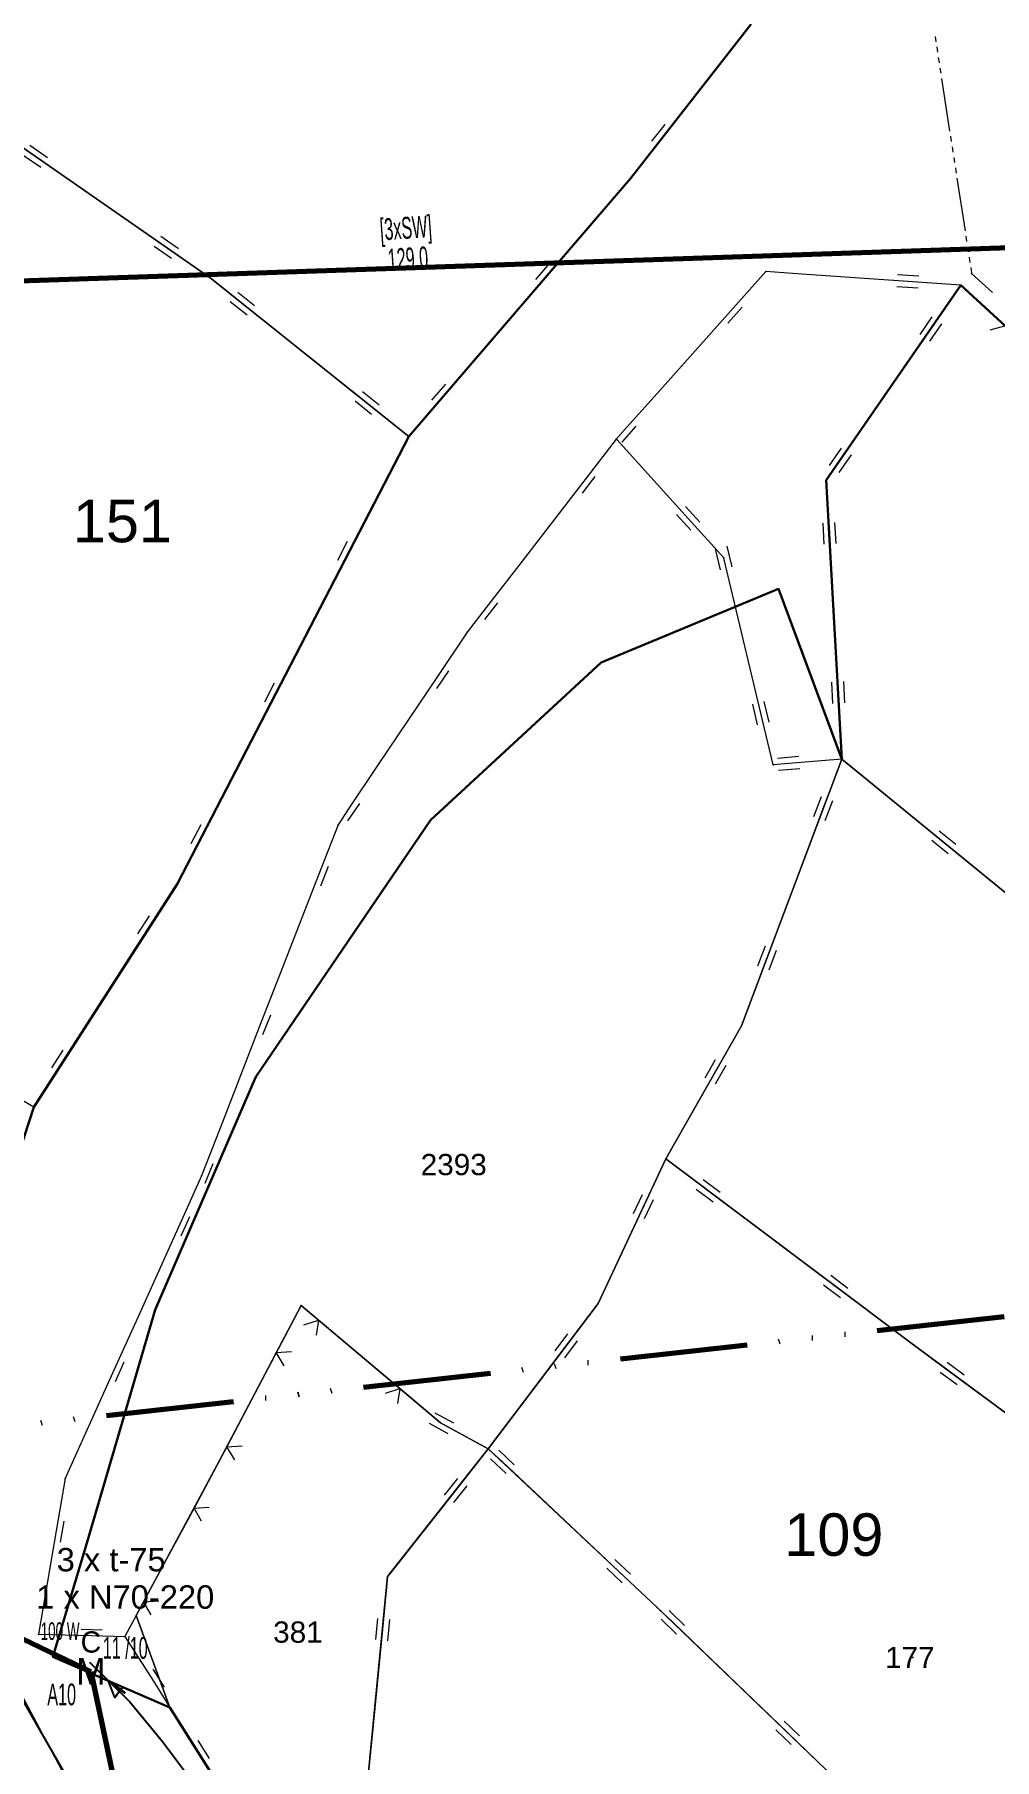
# Model space of a CAD drawing. Header units: millimetres. Extents: x 614452 to 616952, y 4151662 to 4153442.
# Drawn here: x 615951.9 to 616042.2, y 4152348.5 to 4152510.8 of the extents above; entities that cross this region are included whole.
import ezdxf
from ezdxf.enums import TextEntityAlignment as Align
from ezdxf.xclip import XClip

# ---------------------------------------------------------------- set-up
doc = ezdxf.new("R2010")
doc.units = ezdxf.units.MM
doc.header["$XCLIPFRAME"] = 2
doc.linetypes.add('ACAD_ISO14W100', pattern=[24, 12, -3, 0, -3, 0, -3, 0, -3])
for name, color, linetype, lineweight in [('01_UYGALAN_TARAMA', 26, 'Continuous', 20), ('02_ADA_ALN_YENI', 7, 'Continuous', 30), ('02_ADA_NO_YENI', 18, 'Continuous', 0), ('03_PARSEL_ALN_ESKI', 18, 'Continuous', 0), ('03_PARSEL_ALN_YENI', 171, 'Continuous', 0), ('03_PARSEL_NO_ESKI', 5, 'Continuous', 0), ('03_PARSEL_SNR_YENI', 5, 'Continuous', 0), ('06_DETAY_SNR_KROKI', 4, 'Continuous', 0), ('07_SNRTIP_GECERLI', 30, 'Continuous', 0), ('07_SNRTIP_SABIT', 18, 'Continuous', 0), ('DIREK_OG_YENI', 10, 'Continuous', 25), ('HAT_ENH_HAVAI_BYSK', 6, 'Continuous', 70), ('HAT_OG_HAVAI_YENI', 1, 'Continuous', 70), ('KULLANICI', 1, 'Continuous', 25), ('NOKTA_DETAY_YENI', 171, 'Continuous', 0), ('NOKTA_PARSEL_ESKI', 6, 'Continuous', 0), ('NOKTA_PARSEL_YENI', 30, 'Continuous', 0), ('TRAFO_BOLGE_TUM', 254, 'ACAD_ISO14W100', 70)]:
    doc.layers.add(name, color=color, linetype=linetype, lineweight=lineweight)
doc.layers.add('LAMBA_GUCU', color=4, linetype='Continuous')
doc.layers.add('Unknown_Point_Feature', color=7, linetype='Continuous')
doc.styles.add('Direk', font='B_CAD')
doc.styles.get("Standard").update_dxf_attribs({"font": 'Arial'})

# ---------------------------------------------------------------- blocks, each defined once
blk = doc.blocks.new('fggg')
at = {"layer": '01_UYGALAN_TARAMA', "color": 252}
for p, q in [((616036.61, 4152510.59, 0.95), (616036.68, 4152510.09, 0.95)), ((616036.76, 4152509.6, 0.95), (616036.84, 4152509.11, 0.95)), ((616036.91, 4152508.61, 0.95), (616036.99, 4152508.12, 0.95)), ((616037.06, 4152507.62, 0.95), (616037.14, 4152507.13, 0.95)), ((616037.22, 4152506.64, 0.95), (616037.98, 4152501.69, 0.95)), ((616038.06, 4152501.2, 0.95), (616038.13, 4152500.71, 0.95)), ((616038.21, 4152500.21, 0.95), (616038.29, 4152499.72, 0.95)), ((616038.36, 4152499.22, 0.95), (616038.44, 4152498.73, 0.95)), ((616038.52, 4152498.24, 0.95), (616038.59, 4152497.74, 0.95)), ((616038.67, 4152497.25, 0.95), (616039.43, 4152492.31, 0.95)), ((616039.51, 4152491.81, 0.95), (616039.58, 4152491.32, 0.95)), ((616039.66, 4152490.82, 0.95), (616039.74, 4152490.33, 0.95)), ((616039.81, 4152489.84, 0.95), (616039.89, 4152489.34, 0.95)), ((616039.97, 4152488.85, 0.95), (616040.04, 4152488.35, 0.95)), ((616042, 4152486.51, 0.95), (616040.05, 4152488.3, 0.95))]:
    blk.add_line(p, q, dxfattribs=at)
blk.add_point((616040.05, 4152488.3, 626.14), dxfattribs=at)
blk.add_point((616040.05, 4152488.3, 626.14), dxfattribs=at)
at = {"layer": '02_ADA_ALN_YENI', "color": 252}
for points in [[(616019.28, 4152511.72, 0), (616007.97, 4152497.23, 0), (615987.11, 4152472.98, 0), (615965.34, 4152430.88, 0), (615951.85, 4152409.91, 0), (615945.53, 4152390.56, 0), (615933.82, 4152368.51, 0), (615922.89, 4152374.33, 0), (615890.53, 4152389.32, 0), (615881.65, 4152400.38, 0), (615879.56, 4152405.19, 0), (615879.59, 4152411.65, 0), (615890.88, 4152423.11, 0), (615894.74, 4152420.7, 0), (615909.83, 4152436.63, 0), (615909.83, 4152436.63, 0), (615913.16, 4152450.59, 0), (615926.42, 4152476.19, 0), (615944.46, 4152504.53, 0), (615952.33, 4152515.83, 0)], [(615965.41, 4152267.08, 0), (615973.02, 4152293.41, 0), (615977.18, 4152323.52, 0), (615975.19, 4152334.41, 0), (615975.19, 4152334.41, 0), (615970.83, 4152343.65, 0), (615964.66, 4152353.43, 0), (615953.66, 4152358.19, 0), (615956.92, 4152369.12, 0), (615963.27, 4152390.84, 0), (615972.73, 4152412.74, 0), (615989.16, 4152436.89, 0), (616005.21, 4152451.7, 0), (616021.89, 4152458.64, 0), (616027.83, 4152442.63, 0), (616026.38, 4152468.86, 0), (616039.04, 4152487.19, 0), (616068.96, 4152459.72, 0)]]:
    blk.add_polyline3d(points, dxfattribs=at)
at = {"layer": '03_PARSEL_ALN_ESKI', "color": 252}
for p in [(615991.74, 4152404.5), (615977, 4152360.53), (616034.53, 4152358.14)]:
    blk.add_point(p, dxfattribs=at)
at = {"layer": '03_PARSEL_ALN_YENI', "color": 252}
for points in [[(616007.97, 4152497.23, 0), (615987.11, 4152472.98, 0), (615968.43, 4152487.88, 0), (615944.46, 4152504.53, 0), (615952.33, 4152515.83, 0), (615972.48, 4152536.44, 0), (615986.13, 4152551.91, 0), (616001.92, 4152572.14, 0), (616010.95, 4152592.22, 0), (616033, 4152614.39, 0), (616024.67, 4152597.94, 0), (616015.41, 4152566.77, 0), (616018.47, 4152538.56, 0), (616019.28, 4152511.72, 0), (616007.97, 4152497.23, 0)], [(615987.11, 4152472.98, 0), (615965.34, 4152430.88, 0), (615951.85, 4152409.91, 0), (615930.11, 4152422.61, 0), (615909.83, 4152436.63, 0), (615913.16, 4152450.59, 0), (615926.42, 4152476.19, 0), (615944.46, 4152504.53, 0), (615968.43, 4152487.88, 0), (615987.11, 4152472.98, 0)], [(616122.52, 4152395.13, 0), (616108.84, 4152372.89, 0), (616075.8, 4152401.62, 0), (616052.92, 4152422.14, 0), (616027.83, 4152442.63, 0), (616026.38, 4152468.86, 0), (616039.04, 4152487.19, 0), (616068.96, 4152459.72, 0), (616091.13, 4152438.44, 0), (616109.93, 4152420.61, 0), (616128.57, 4152402.57, 0), (616122.52, 4152395.13, 0)], [(615990.1, 4152380.22, 0), (615976.99, 4152391.24, 0), (615969.3, 4152376.59, 0), (615961.49, 4152362.09, 0), (615964.66, 4152353.43, 0), (615953.66, 4152358.19, 0), (615956.92, 4152369.12, 0), (615963.27, 4152390.84, 0), (615972.73, 4152412.74, 0), (615989.16, 4152436.89, 0), (616005.21, 4152451.7, 0), (616021.89, 4152458.64, 0), (616027.83, 4152442.63, 0), (616018.41, 4152417.55, 0), (616011.28, 4152405.05, 0), (616004.92, 4152391.44, 0), (615994.6, 4152377.78, 0), (615990.1, 4152380.22, 0)], [(616052.92, 4152422.14, 0), (616075.8, 4152401.62, 0), (616108.84, 4152372.89, 0), (616103.19, 4152363.7, 0), (616080.25, 4152350.48, 0), (616052, 4152374.65, 0), (616034.21, 4152387.82, 0), (616011.28, 4152405.05, 0), (616018.41, 4152417.55, 0), (616027.83, 4152442.63, 0), (616052.92, 4152422.14, 0)], [(616026.37, 4152347.59, 0), (616010.49, 4152362.84, 0), (615994.6, 4152377.78, 0), (616004.92, 4152391.44, 0), (616011.28, 4152405.05, 0), (616034.21, 4152387.82, 0), (616052, 4152374.65, 0), (616080.25, 4152350.48, 0), (616066.33, 4152338.69, 0), (616063.55, 4152328.84, 0), (616042.03, 4152321.46, 0), (616026.37, 4152347.59, 0)], [(615961.49, 4152362.09, 0), (615969.3, 4152376.59, 0), (615976.99, 4152391.24, 0), (615990.1, 4152380.22, 0), (615994.6, 4152377.78, 0), (615985.13, 4152365.75, 0), (615982.52, 4152338.97, 0), (615975.19, 4152334.41, 0), (615970.83, 4152343.65, 0), (615964.66, 4152353.43, 0), (615961.49, 4152362.09, 0)], [(615988.35, 4152301.83, 0), (615990.67, 4152317.82, 0), (615982.52, 4152338.97, 0), (615985.13, 4152365.75, 0), (615994.6, 4152377.78, 0), (616010.49, 4152362.84, 0), (616026.37, 4152347.59, 0), (616042.03, 4152321.46, 0), (616022.4, 4152314.49, 0), (615999.62, 4152306.49, 0), (615988.35, 4152301.83, 0)]]:
    blk.add_polyline3d(points, close=True, dxfattribs=at)
at = {"layer": '03_PARSEL_SNR_YENI', "color": 252}
for p, q in [((616039.04, 4152487.19, 0.95), (616036.2, 4152483.08, 0.95)), ((616039.5, 4152486.77, 0.95), (616039.04, 4152487.19, 0.95)), ((616043.18, 4152483.39, 0.95), (616039.5, 4152486.77, 0.95)), ((616036.2, 4152483.08, 0.95), (616030.52, 4152474.85, 0.95)), ((616036.3, 4152484.22, 0.95), (616035.17, 4152482.57, 0.95)), ((616037.23, 4152483.58, 0.95), (616036.09, 4152481.94, 0.95)), ((616041.8, 4152483, 0.95), (616043.18, 4152483.39, 0.95)), ((616030.52, 4152474.85, 0.95), (616027.68, 4152470.73, 0.95)), ((616027.78, 4152471.88, 0.95), (616026.65, 4152470.23, 0.95)), ((616027.68, 4152470.73, 0.95), (616026.38, 4152468.86, 0.95)), ((616028.71, 4152471.24, 0.95), (616027.57, 4152469.59, 0.95)), ((616026.38, 4152468.86, 0.95), (616026.66, 4152463.86, 0.95)), ((616026.04, 4152464.83, 0.95), (616026.15, 4152462.84, 0.95)), ((616026.66, 4152463.86, 0.95), (616027.21, 4152453.88, 0.95)), ((616027.16, 4152464.89, 0.95), (616027.27, 4152462.9, 0.95)), ((616027.21, 4152453.88, 0.95), (616027.48, 4152448.89, 0.95)), ((616026.87, 4152449.85, 0.95), (616026.98, 4152447.86, 0.95)), ((616027.48, 4152448.89, 0.95), (616027.83, 4152442.63, 0.95)), ((616027.99, 4152449.92, 0.95), (616028.1, 4152447.92, 0.95)), ((616027.83, 4152442.63, 0.95), (616026.07, 4152437.95, 0.95)), ((616029.68, 4152441.11, 0.95), (616027.83, 4152442.63, 0.95)), ((616037.43, 4152434.79, 0.95), (616029.68, 4152441.11, 0.95)), ((616025.9, 4152439.08, 0.95), (616025.19, 4152437.21, 0.95)), ((616026.07, 4152437.95, 0.95), (616022.56, 4152428.59, 0.95)), ((616026.95, 4152438.69, 0.95), (616026.25, 4152436.81, 0.95)), ((616038.56, 4152434.59, 0.95), (616037.01, 4152435.86, 0.95)), ((616037.85, 4152433.72, 0.95), (616036.3, 4152434.99, 0.95)), ((616041.3, 4152431.63, 0.95), (616037.43, 4152434.79, 0.95)), ((616049.04, 4152425.3, 0.95), (616041.3, 4152431.63, 0.95)), ((616022.56, 4152428.59, 0.95), (616020.8, 4152423.9, 0.95)), ((616020.62, 4152425.04, 0.95), (616019.92, 4152423.17, 0.95)), ((616021.68, 4152424.64, 0.95), (616020.97, 4152422.77, 0.95)), ((616020.8, 4152423.9, 0.95), (616018.41, 4152417.55, 0.95)), ((616018.41, 4152417.55, 0.95), (616015.94, 4152413.21, 0.95)), ((616015.94, 4152413.21, 0.95), (616011.28, 4152405.05, 0.95)), ((616015.94, 4152414.36, 0.95), (616014.95, 4152412.62, 0.95)), ((616016.92, 4152413.8, 0.95), (616015.93, 4152412.06, 0.95)), ((616011.28, 4152405.05, 0.95), (616009.16, 4152400.52, 0.95)), ((616011.28, 4152405.05, 0.95), (616015.28, 4152402.05, 0.95)), ((616009.08, 4152401.66, 0.95), (616008.23, 4152399.85, 0.95)), ((616014.14, 4152402.2, 0.95), (616015.74, 4152401, 0.95)), ((616014.81, 4152403.1, 0.95), (616016.41, 4152401.9, 0.95)), ((616015.28, 4152402.05, 0.95), (616023.27, 4152396.04, 0.95)), ((616009.16, 4152400.52, 0.95), (616004.93, 4152391.46, 0.95)), ((616010.1, 4152401.19, 0.95), (616009.25, 4152399.38, 0.95)), ((616023.27, 4152396.04, 0.95), (616027.27, 4152393.04, 0.95)), ((616026.81, 4152394.09, 0.95), (616028.41, 4152392.89, 0.95)), ((616026.13, 4152393.19, 0.95), (616027.73, 4152391.99, 0.95)), ((616027.27, 4152393.04, 0.95), (616034.21, 4152387.82, 0.95)), ((615976.99, 4152391.24, 0.95), (615974.66, 4152386.81, 0.95)), ((615978.62, 4152389.87, 0.95), (615976.99, 4152391.24, 0.95)), ((616004.92, 4152391.44, 0.95), (616001.91, 4152387.45, 0.95)), ((616004.93, 4152391.46, 0.95), (616004.92, 4152391.44, 0.95)), ((615977.26, 4152389.42, 0.95), (615978.62, 4152389.87, 0.95)), ((615978.62, 4152389.87, 0.95), (615978.41, 4152388.45, 0.95)), ((615982.45, 4152386.65, 0.95), (615978.62, 4152389.87, 0.95)), ((616001.91, 4152387.45, 0.95), (615995.88, 4152379.47, 0.95)), ((616002.06, 4152388.58, 0.95), (616000.86, 4152386.99, 0.95)), ((616002.96, 4152387.91, 0.95), (616001.76, 4152386.31, 0.95)), ((616034.21, 4152387.82, 0.95), (616038.23, 4152384.85, 0.95)), ((615974.66, 4152386.81, 0.95), (615972.34, 4152382.38, 0.95)), ((615974.66, 4152386.81, 0.95), (615976.09, 4152386.91, 0.95)), ((615975.4, 4152385.58, 0.95), (615974.66, 4152386.81, 0.95)), ((615986.28, 4152383.44, 0.95), (615982.45, 4152386.65, 0.95)), ((616037.76, 4152385.9, 0.95), (616039.36, 4152384.71, 0.95)), ((616037.09, 4152384.99, 0.95), (616038.69, 4152383.8, 0.95)), ((616038.23, 4152384.85, 0.95), (616046.26, 4152378.9, 0.95)), ((615972.34, 4152382.38, 0.95), (615970.02, 4152377.96, 0.95)), ((615984.92, 4152382.99, 0.95), (615986.28, 4152383.44, 0.95)), ((615986.28, 4152383.44, 0.95), (615986.07, 4152382.02, 0.95)), ((615990.1, 4152380.22, 0.95), (615986.28, 4152383.44, 0.95)), ((615991.36, 4152380.18, 0.95), (615989.6, 4152381.13, 0.95)), ((615990.82, 4152379.19, 0.95), (615989.06, 4152380.15, 0.95)), ((615990.21, 4152380.16, 0.95), (615990.1, 4152380.22, 0.95)), ((615994.6, 4152377.78, 0.95), (615990.21, 4152380.16, 0.95)), ((615995.88, 4152379.47, 0.95), (615994.6, 4152377.78, 0.95)), ((615970.02, 4152377.96, 0.95), (615969.3, 4152376.59, 0.95)), ((615970.02, 4152377.96, 0.95), (615971.44, 4152378.05, 0.95)), ((615970.75, 4152376.73, 0.95), (615970.02, 4152377.96, 0.95)), ((615994.6, 4152377.78, 0.95), (615991.51, 4152373.85, 0.95)), ((615995.92, 4152376.54, 0.95), (615994.6, 4152377.78, 0.95)), ((615997.04, 4152376.27, 0.95), (615995.58, 4152377.64, 0.95)), ((615969.3, 4152376.59, 0.95), (615966.93, 4152372.19, 0.95)), ((615996.27, 4152375.45, 0.95), (615994.81, 4152376.82, 0.95)), ((615999.57, 4152373.12, 0.95), (615995.92, 4152376.54, 0.95)), ((615991.69, 4152374.99, 0.95), (615990.45, 4152373.42, 0.95)), ((615992.57, 4152374.29, 0.95), (615991.34, 4152372.72, 0.95)), ((615991.51, 4152373.85, 0.95), (615985.33, 4152366, 0.95)), ((616006.85, 4152366.27, 0.95), (615999.57, 4152373.12, 0.95)), ((615966.93, 4152372.19, 0.95), (615964.55, 4152367.78, 0.95)), ((615966.93, 4152372.19, 0.95), (615968.35, 4152372.27, 0.95)), ((615967.64, 4152370.95, 0.95), (615966.93, 4152372.19, 0.95)), ((615964.55, 4152367.78, 0.95), (615962.18, 4152363.38, 0.95)), ((615985.33, 4152366, 0.95), (615985.13, 4152365.75, 0.95)), ((616007.19, 4152365.17, 0.95), (616005.74, 4152366.54, 0.95)), ((616007.97, 4152365.99, 0.95), (616006.51, 4152367.36, 0.95)), ((616010.49, 4152362.84, 0.95), (616006.85, 4152366.27, 0.95)), ((615985.13, 4152365.75, 0.95), (615984.65, 4152360.77, 0.95)), ((615962.18, 4152363.38, 0.95), (615961.49, 4152362.09, 0.95)), ((615962.18, 4152363.38, 0.95), (615963.61, 4152363.46, 0.95)), ((615962.9, 4152362.14, 0.95), (615962.18, 4152363.38, 0.95)), ((616011.95, 4152361.45, 0.95), (616010.49, 4152362.84, 0.95)), ((615984.18, 4152361.82, 0.95), (615983.99, 4152359.83, 0.95)), ((615985.3, 4152361.71, 0.95), (615985.11, 4152359.72, 0.95)), ((616012.28, 4152360.35, 0.95), (616010.84, 4152361.73, 0.95)), ((616013.06, 4152361.16, 0.95), (616011.62, 4152362.55, 0.95)), ((616015.55, 4152357.98, 0.95), (616011.95, 4152361.45, 0.95)), ((615984.65, 4152360.77, 0.95), (615983.67, 4152350.82, 0.95)), ((616022.76, 4152351.05, 0.95), (616015.55, 4152357.98, 0.95)), ((615964.66, 4152353.43, 0.95), (615967.33, 4152349.2, 0.95)), ((616023.87, 4152350.77, 0.95), (616022.43, 4152352.15, 0.95)), ((615967.27, 4152350.34, 0.95), (615968.34, 4152348.65, 0.95)), ((615983.67, 4152350.82, 0.95), (615983.19, 4152345.84, 0.95)), ((616023.09, 4152349.96, 0.95), (616021.65, 4152351.34, 0.95)), ((616026.37, 4152347.59, 0.95), (616022.76, 4152351.05, 0.95)), ((615967.33, 4152349.2, 0.95), (615970.83, 4152343.65, 0.95))]:
    blk.add_line(p, q, dxfattribs=at)
for p in [(616039.04, 4152487.19, 626.14), (616039.04, 4152487.19, 626.14), (616026.38, 4152468.86, 626.21), (616026.38, 4152468.86, 626.21), (616027.83, 4152442.63, 626.68), (616027.83, 4152442.63, 626.68), (616027.83, 4152442.63, 626.68), (616018.41, 4152417.55, 626.53), (616018.41, 4152417.55, 626.53), (616011.28, 4152405.05, 627.47), (616011.28, 4152405.05, 627.47), (616011.28, 4152405.05, 627.47), (615976.99, 4152391.24, 617.72), (615976.99, 4152391.24, 617.72), (616004.92, 4152391.44, 627.67), (616004.92, 4152391.44, 627.67), (616034.21, 4152387.82, 628.47), (616034.21, 4152387.82, 628.47), (615990.1, 4152380.22, 619.07), (615990.1, 4152380.22, 619.07), (615994.6, 4152377.78, 627.46), (615994.6, 4152377.78, 627.46), (615994.6, 4152377.78, 627.46), (615994.6, 4152377.78, 627.46), (615969.3, 4152376.59, 617.73), (615969.3, 4152376.59, 617.73), (615985.13, 4152365.75, 625.47), (615985.13, 4152365.75, 625.47), (616010.49, 4152362.84, 628.07), (616010.49, 4152362.84, 628.07), (615961.49, 4152362.09, 618.35), (615964.66, 4152353.43, 618.35)]:
    blk.add_point(p, dxfattribs=at)
at = {"layer": '06_DETAY_SNR_KROKI', "color": 252}
for p, q in [((616017.2, 4152509.06, 0.95), (616019.28, 4152511.72, 0.95)), ((616011.05, 4152501.17, 0.95), (616017.2, 4152509.06, 0.95)), ((615952, 4152499.29, 0.95), (615944.46, 4152504.53, 0.95)), ((616009.99, 4152500.73, 0.95), (616011.22, 4152502.31, 0.95)), ((616007.97, 4152497.23, 0.95), (616011.05, 4152501.17, 0.95)), ((615952.51, 4152498.26, 0.95), (615950.86, 4152499.4, 0.95)), ((615953.15, 4152499.19, 0.95), (615951.5, 4152500.33, 0.95)), ((615956.11, 4152496.44, 0.95), (615952, 4152499.29, 0.95)), ((615964.32, 4152490.74, 0.95), (615956.11, 4152496.44, 0.95)), ((616006.67, 4152495.72, 0.95), (616007.97, 4152497.23, 0.95)), ((616000.15, 4152488.14, 0.95), (616006.67, 4152495.72, 0.95)), ((615965.47, 4152490.63, 0.95), (615963.82, 4152491.77, 0.95)), ((615964.82, 4152489.71, 0.95), (615963.18, 4152490.85, 0.95)), ((615968.43, 4152487.88, 0.95), (615964.32, 4152490.74, 0.95)), ((615999.07, 4152487.75, 0.95), (616000.38, 4152489.26, 0.95)), ((615971.48, 4152485.45, 0.95), (615968.43, 4152487.88, 0.95)), ((615996.89, 4152484.35, 0.95), (616000.15, 4152488.14, 0.95)), ((616020.71, 4152488.48, 0.95), (616017.38, 4152484.76, 0.95)), ((616024.07, 4152488.25, 0.95), (616020.71, 4152488.48, 0.95)), ((616034.05, 4152487.54, 0.95), (616024.07, 4152488.25, 0.95)), ((616035.09, 4152488.04, 0.95), (616033.09, 4152488.18, 0.95)), ((615972.61, 4152485.27, 0.95), (615971.05, 4152486.52, 0.95)), ((616035.01, 4152486.91, 0.95), (616033.01, 4152487.05, 0.95)), ((616039.04, 4152487.19, 0.95), (616034.05, 4152487.54, 0.95)), ((615971.91, 4152484.39, 0.95), (615970.34, 4152485.64, 0.95)), ((615975.38, 4152482.34, 0.95), (615971.48, 4152485.45, 0.95)), ((616017.38, 4152484.76, 0.95), (616010.72, 4152477.3, 0.95)), ((616018.47, 4152485.13, 0.95), (616017.13, 4152483.64, 0.95)), ((615990.37, 4152476.77, 0.95), (615996.89, 4152484.35, 0.95)), ((615983.2, 4152476.1, 0.95), (615975.38, 4152482.34, 0.95)), ((615983.63, 4152475.03, 0.95), (615982.07, 4152476.28, 0.95)), ((615984.33, 4152475.91, 0.95), (615982.77, 4152477.16, 0.95)), ((615987.11, 4152472.98, 0.95), (615990.37, 4152476.77, 0.95)), ((615989.29, 4152476.38, 0.95), (615990.59, 4152477.89, 0.95)), ((616010.72, 4152477.3, 0.95), (616007.38, 4152473.57, 0.95)), ((615987.11, 4152472.98, 0.95), (615983.2, 4152476.1, 0.95)), ((616007.38, 4152473.57, 0.95), (616006.63, 4152472.73, 0.95)), ((616008.47, 4152473.94, 0.95), (616007.14, 4152472.45, 0.95)), ((615986.01, 4152470.85, 0.95), (615987.11, 4152472.98, 0.95)), ((616006.63, 4152472.73, 0.95), (616003.57, 4152468.77, 0.95)), ((616006.67, 4152472.68, 0.95), (616006.63, 4152472.73, 0.95)), ((616013.39, 4152465.27, 0.95), (616006.67, 4152472.68, 0.95)), ((615981.41, 4152461.97, 0.95), (615986.01, 4152470.85, 0.95)), ((616003.57, 4152468.77, 0.95), (615997.46, 4152460.85, 0.95)), ((616004.63, 4152469.22, 0.95), (616003.41, 4152467.63, 0.95)), ((616013.65, 4152464.15, 0.95), (616012.3, 4152465.63, 0.95)), ((616014.48, 4152464.9, 0.95), (616013.14, 4152466.39, 0.95)), ((616016.75, 4152461.56, 0.95), (616013.39, 4152465.27, 0.95)), ((615979.12, 4152457.53, 0.95), (615981.41, 4152461.97, 0.95)), ((615980.46, 4152461.34, 0.95), (615981.37, 4152463.12, 0.95)), ((616016.44, 4152460.44, 0.95), (616015.97, 4152462.39, 0.95)), ((616017.53, 4152460.7, 0.95), (616017.07, 4152462.65, 0.95)), ((615997.46, 4152460.85, 0.95), (615994.4, 4152456.9, 0.95)), ((616016.75, 4152461.54, 0.95), (616016.75, 4152461.56, 0.95)), ((616017.91, 4152456.68, 0.95), (616016.75, 4152461.54, 0.95)), ((615974.52, 4152448.65, 0.95), (615979.12, 4152457.53, 0.95)), ((615994.4, 4152456.9, 0.95), (615992.6, 4152454.56, 0.95)), ((615995.46, 4152457.34, 0.95), (615994.24, 4152455.76, 0.95)), ((616020.24, 4152446.95, 0.95), (616017.91, 4152456.68, 0.95)), ((615992.6, 4152454.56, 0.95), (615989.82, 4152450.41, 0.95)), ((615989.82, 4152450.41, 0.95), (615984.25, 4152442.11, 0.95)), ((615990.84, 4152450.93, 0.95), (615989.73, 4152449.27, 0.95)), ((615973.57, 4152448.02, 0.95), (615974.48, 4152449.79, 0.95)), ((615972.23, 4152444.2, 0.95), (615974.52, 4152448.65, 0.95)), ((616019.92, 4152445.85, 0.95), (616019.46, 4152447.8, 0.95)), ((616021.02, 4152446.11, 0.95), (616020.55, 4152448.06, 0.95)), ((616021.4, 4152442.09, 0.95), (616020.24, 4152446.95, 0.95)), ((615967.63, 4152435.32, 0.95), (615972.23, 4152444.2, 0.95)), ((616022.85, 4152442.21, 0.95), (616021.4, 4152442.09, 0.95)), ((616023.8, 4152442.86, 0.95), (616021.8, 4152442.69, 0.95)), ((616027.83, 4152442.63, 0.95), (616022.85, 4152442.21, 0.95)), ((615984.25, 4152442.11, 0.95), (615981.46, 4152437.95, 0.95)), ((616023.89, 4152441.73, 0.95), (616021.9, 4152441.57, 0.95)), ((615981.46, 4152437.95, 0.95), (615980.47, 4152436.46, 0.95)), ((615982.49, 4152438.47, 0.95), (615981.37, 4152436.81, 0.95)), ((615966.67, 4152434.69, 0.95), (615967.59, 4152436.47, 0.95)), ((615980.47, 4152436.46, 0.95), (615978.66, 4152431.8, 0.95)), ((615965.34, 4152430.88, 0.95), (615967.63, 4152435.32, 0.95)), ((615979.54, 4152432.53, 0.95), (615978.82, 4152430.67, 0.95)), ((615962.67, 4152426.73, 0.95), (615965.34, 4152430.88, 0.95)), ((615978.66, 4152431.8, 0.95), (615975.03, 4152422.48, 0.95)), ((615961.65, 4152426.19, 0.95), (615962.74, 4152427.88, 0.95)), ((615959.96, 4152422.53, 0.95), (615962.67, 4152426.73, 0.95)), ((615954.55, 4152414.12, 0.95), (615959.96, 4152422.53, 0.95)), ((615975.03, 4152422.48, 0.95), (615973.22, 4152417.82, 0.95)), ((615974.11, 4152418.55, 0.95), (615973.38, 4152416.69, 0.95)), ((615973.22, 4152417.82, 0.95), (615969.6, 4152408.5, 0.95)), ((615953.54, 4152413.58, 0.95), (615954.62, 4152415.26, 0.95)), ((615951.85, 4152409.91, 0.95), (615954.55, 4152414.12, 0.95)), ((615969.6, 4152408.5, 0.95), (615967.79, 4152403.84, 0.95)), ((615967.64, 4152403.45, 0.95), (615965.58, 4152398.89, 0.95)), ((615967.79, 4152403.84, 0.95), (615967.64, 4152403.45, 0.95)), ((615968.68, 4152404.57, 0.95), (615967.95, 4152402.71, 0.95)), ((615965.58, 4152398.89, 0.95), (615961.47, 4152389.77, 0.95)), ((615966.5, 4152399.57, 0.95), (615965.68, 4152397.75, 0.95)), ((615961.47, 4152389.77, 0.95), (615959.41, 4152385.22, 0.95)), ((615960.34, 4152385.9, 0.95), (615959.51, 4152384.07, 0.95)), ((615959.41, 4152385.22, 0.95), (615955.3, 4152376.1, 0.95)), ((615955.3, 4152376.1, 0.95), (615954.8, 4152374.98, 0.95)), ((615954.8, 4152374.98, 0.95), (615953.95, 4152370.06, 0.95)), ((615954.68, 4152370.95, 0.95), (615954.34, 4152368.98, 0.95)), ((615953.95, 4152370.06, 0.95), (615952.29, 4152360.33, 0.95)), ((615961.49, 4152362.09, 0.95), (615960.43, 4152360.13, 0.95)), ((615952.29, 4152360.33, 0.95), (615957.28, 4152360.21, 0.95)), ((615956.3, 4152360.8, 0.95), (615958.3, 4152360.75, 0.95)), ((615957.28, 4152360.21, 0.95), (615960.43, 4152360.13, 0.95)), ((615960.43, 4152360.13, 0.95), (615963.1, 4152355.9, 0.95)), ((615963.04, 4152357.05, 0.95), (615964.11, 4152355.36, 0.95)), ((615955.29, 4152346.08, 0.95), (615950.59, 4152354.9, 0.95)), ((615963.1, 4152355.9, 0.95), (615964.66, 4152353.43, 0.95))]:
    blk.add_line(p, q, dxfattribs=at)
for p in [(616007.97, 4152497.23, 620.43), (616007.97, 4152497.23, 620.43), (615968.43, 4152487.88, 619.19), (615968.43, 4152487.88, 619.19), (616020.71, 4152488.48, 618.18), (616020.71, 4152488.48, 618.18), (616039.04, 4152487.19, 626.14), (615987.11, 4152472.98, 618.45), (615987.11, 4152472.98, 618.45), (615987.11, 4152472.98, 618.45), (616006.63, 4152472.73, 618.16), (616006.63, 4152472.73, 618.16), (616006.63, 4152472.73, 618.16), (616016.75, 4152461.56, 618.98), (616016.75, 4152461.56, 618.98), (615992.6, 4152454.56, 617.78), (615992.6, 4152454.56, 617.78), (616027.83, 4152442.63, 626.68), (616021.4, 4152442.09, 624.92), (616021.4, 4152442.09, 624.92), (615980.47, 4152436.46, 617.48), (615980.47, 4152436.46, 617.48), (615965.34, 4152430.88, 617.7), (615965.34, 4152430.88, 617.7), (615967.64, 4152403.45, 617.63), (615967.64, 4152403.45, 617.63), (615954.8, 4152374.98, 618.51), (615954.8, 4152374.98, 618.51), (615961.49, 4152362.09, 617.73), (615952.29, 4152360.33, 619.69), (615952.29, 4152360.33, 619.69), (615960.43, 4152360.13, 618.35), (615960.43, 4152360.13, 618.35), (615960.43, 4152360.13, 618.35), (615964.66, 4152353.43, 619.23)]:
    blk.add_point(p, dxfattribs=at)
at = {"layer": '07_SNRTIP_GECERLI', "color": 252}
for points in [[(615953.66, 4152358.19, 0), (615956.92, 4152369.12, 0), (615963.27, 4152390.84, 0), (615972.73, 4152412.74, 0), (615989.16, 4152436.89, 0), (616005.21, 4152451.7, 0), (616021.89, 4152458.64, 0)], [(616021.89, 4152458.64, 0), (616027.83, 4152442.63, 0)], [(615964.66, 4152353.43, 0), (615961.49, 4152362.09, 0)], [(615964.66, 4152353.43, 0), (615953.66, 4152358.19, 0)]]:
    blk.add_polyline3d(points, dxfattribs=at)
at = {"layer": '07_SNRTIP_SABIT', "color": 252}
for points in [[(616019.28, 4152511.72, 618.54), (616007.97, 4152497.23, 620.43), (615987.11, 4152472.98, 618.45)], [(615944.46, 4152504.53, 0), (615968.43, 4152487.88, 619.19), (615987.11, 4152472.98, 618.45)], [(616039.04, 4152487.19, 626.14), (616026.38, 4152468.86, 626.21), (616027.83, 4152442.63, 626.68)], [(616128.57, 4152402.57, 633.93), (616109.93, 4152420.61, 631.9), (616091.13, 4152438.44, 629.37), (616068.96, 4152459.72, 627.47), (616039.04, 4152487.19, 626.14)], [(615987.11, 4152472.98, 618.45), (615965.34, 4152430.88, 617.7), (615951.85, 4152409.91, 618.43)], [(616027.83, 4152442.63, 626.68), (616018.41, 4152417.55, 626.53), (616011.28, 4152405.05, 627.47)], [(616027.83, 4152442.63, 626.68), (616052.92, 4152422.14, 628.32), (616075.8, 4152401.62, 631.04), (616108.84, 4152372.89, 635.96)], [(615994.6, 4152377.78, 627.46), (616004.92, 4152391.44, 627.67), (616011.28, 4152405.05, 627.47)], [(616011.28, 4152405.05, 627.47), (616034.21, 4152387.82, 628.47), (616052, 4152374.65, 631.33), (616080.25, 4152350.48, 635.67)], [(615961.49, 4152362.09, 0), (615969.3, 4152376.59, 617.73), (615976.99, 4152391.24, 617.72)], [(615976.99, 4152391.24, 617.72), (615990.1, 4152380.22, 619.07), (615994.6, 4152377.78, 627.46)], [(615982.52, 4152338.97, 628.74), (615985.13, 4152365.75, 625.47), (615994.6, 4152377.78, 627.46)], [(616042.03, 4152321.46, 636.91), (616026.37, 4152347.59, 630.78), (616010.49, 4152362.84, 628.07), (615994.6, 4152377.78, 627.46)], [(615975.19, 4152334.41, 619.82), (615970.83, 4152343.65, 619.23), (615964.66, 4152353.43, 619.23)]]:
    blk.add_polyline3d(points, dxfattribs=at)
at = {"layer": 'NOKTA_DETAY_YENI', "color": 252}
for p in [(616020.71, 4152488.48, 618.18), (616006.63, 4152472.73, 618.16), (616016.75, 4152461.56, 618.98), (615992.6, 4152454.56, 617.78), (616021.4, 4152442.09, 624.92), (615980.47, 4152436.46, 617.48), (615967.64, 4152403.45, 617.63), (615954.8, 4152374.98, 618.51), (615952.29, 4152360.33, 619.69), (615960.43, 4152360.13, 618.35)]:
    blk.add_point(p, dxfattribs=at)
at = {"layer": 'NOKTA_PARSEL_ESKI', "color": 252}
for p in [(616021.89, 4152458.64), (616005.21, 4152451.7), (615989.16, 4152436.89), (615972.73, 4152412.74), (615963.27, 4152390.84), (615956.92, 4152369.12), (615953.66, 4152358.19)]:
    blk.add_point(p, dxfattribs=at)
at = {"layer": 'NOKTA_PARSEL_YENI', "color": 252}
for p in [(616007.97, 4152497.23, 620.43), (615968.43, 4152487.88, 619.19), (616039.04, 4152487.19, 626.14), (615987.11, 4152472.98, 618.45), (616026.38, 4152468.86, 626.21), (616027.83, 4152442.63, 626.68), (615965.34, 4152430.88, 617.7), (616018.41, 4152417.55, 626.53), (616011.28, 4152405.05, 627.47), (615976.99, 4152391.24, 617.72), (616004.92, 4152391.44, 627.67), (616034.21, 4152387.82, 628.47), (615990.1, 4152380.22, 619.07), (615994.6, 4152377.78, 627.46), (615969.3, 4152376.59, 617.73), (615985.13, 4152365.75, 625.47), (616010.49, 4152362.84, 628.07), (615961.49, 4152362.09), (615964.66, 4152353.43)]:
    blk.add_point(p, dxfattribs=at)
at = {"layer": '02_ADA_NO_YENI', "color": 252}
for s, p in [('151', (615955.53, 4152463.02)), ('109', (616022.43, 4152367.7))]:
    blk.add_text(s, height=4, dxfattribs=at).set_placement(p)
at = {"layer": '03_PARSEL_NO_ESKI', "color": 252}
for s, p in [('2393', (615988.24, 4152403.5)), ('381', (615974.37, 4152359.53)), ('177', (616031.91, 4152357.14))]:
    blk.add_text(s, height=2, dxfattribs=at).set_placement(p)

msp = doc.modelspace()

# ---------------------------------------------------------------- linework, layer by layer
at = {"layer": 'HAT_ENH_HAVAI_BYSK'}
msp.add_line((615923.22, 4152486.69), (616052.03, 4152491.01), dxfattribs=at)
at = {"layer": 'HAT_OG_HAVAI_YENI'}
for p, q in [((615926.84, 4152371.36), (615957.23, 4152356.83)), ((615957.23, 4152356.83), (615964.27, 4152323.62))]:
    msp.add_line(p, q, dxfattribs=at)
at = {"layer": 'KULLANICI', "color": 5, "flags": 128}
for points in [[(615957.1, 4152357.7), (615960.88, 4152353.97), (615963.97, 4152350.24), (615966.6, 4152346.74), (615969.68, 4152342.09), (615971.66, 4152337.48), (615973.17, 4152333.64), (615974.22, 4152328.22), (615974.45, 4152324.2), (615974.57, 4152320.53), (615974.05, 4152316.17), (615973.35, 4152308.71), (615972.3, 4152304.4), (615971.25, 4152296.25), (615970.2, 4152292.99), (615967.19, 4152281.72), (615964.77, 4152270.97), (615960.98, 4152265.51), (615955.91, 4152257.57), (615955.91, 4152257.57), (615955.91, 4152257.57)], [(615950.02, 4152355.51), (615953.7, 4152349.05), (615957.55, 4152342.42), (615960.11, 4152338.07), (615962.21, 4152333.06), (615963.24, 4152328.8), (615964.09, 4152324.45), (615963.69, 4152316.7), (615962.53, 4152305.1), (615961.68, 4152294.53), (615960.47, 4152288.13), (615958.76, 4152282.57), (615956.08, 4152276.7), (615953.3, 4152272.09), (615949.94, 4152266.22), (615946.76, 4152260.57), (615944.61, 4152255.73), (615944.43, 4152251.84), (615944.34, 4152249.65)]]:
    msp.add_lwpolyline(points, dxfattribs=at)
at = {"layer": 'TRAFO_BOLGE_TUM', "flags": 128}
msp.add_lwpolyline([(616051.11, 4152028.74), (616051.1, 4152028.73), (616017.64, 4152078.78), (616017.43, 4152079.12), (616017.21, 4152079.6), (616017.19, 4152079.59), (615938.92, 4152247.83), (615938.72, 4152248.31), (615938.45, 4152249.32), (615938.44, 4152249.5), (615938.42, 4152249.5), (615920.91, 4152370.5), (615920.85, 4152371.36), (615920.94, 4152372.4), (615921.21, 4152373.41), (615921.65, 4152374.36), (615922.25, 4152375.21), (615922.99, 4152375.95), (615923.85, 4152376.55), (615924.79, 4152377), (615925.8, 4152377.27), (615926.19, 4152377.3), (615926.19, 4152377.32), (616596.62, 4152451.18), (616597.28, 4152451.22), (616598.32, 4152451.12), (616599.33, 4152450.85), (616600.28, 4152450.41), (616601.14, 4152449.81), (616601.88, 4152449.07), (616602.48, 4152448.22), (616602.92, 4152447.27), (616603.19, 4152446.26), (616603.28, 4152445.22), (616603.19, 4152444.17), (616602.92, 4152443.16), (616602.48, 4152442.22), (616602.23, 4152441.87), (616602.25, 4152441.85), (616559.03, 4152377.95), (616558.66, 4152377.46), (616558.38, 4152377.19), (616558.4, 4152377.17), (616272.35, 4152077.4), (616271.87, 4152076.95), (616271.01, 4152076.35), (616270.07, 4152075.91), (616270, 4152075.89), (616270, 4152075.88), (616074.15, 4152007.04), (616073.2, 4152006.79), (616072.16, 4152006.7), (616071.12, 4152006.79), (616070.11, 4152007.06), (616069.16, 4152007.51), (616068.3, 4152008.11), (616067.56, 4152008.85), (616067.54, 4152008.87), (616067.54, 4152008.87), (616051.47, 4152028.23), (616051.11, 4152028.74), (616051.11, 4152028.74)], dxfattribs=at)

# ---------------------------------------------------------------- block references
ref = msp.add_blockref('fggg', (0, 0))
XClip(ref).set_block_clipping_path([(615240.7433106549, 4153442.5), (615240.7433106545, 4152542.5), (614452.5, 4152542.5), (614452.5, 4151662.5), (616764.340303037, 4151662.5), (616764.340303037, 4152542.5), (616327.5, 4152542.5), (616327.5, 4153442.5)])

# ---------------------------------------------------------------- texts
at = {"layer": 'DIREK_OG_YENI', "color": 4, "style": 'Direk'}
msp.add_text('C', height=2, dxfattribs=at).set_placement((615957.23, 4152359.6), align=Align.MIDDLE_CENTER)
at = {"layer": 'DIREK_OG_YENI', "width": 0.53}
for s, p in [('11 /10', (615960.46, 4152359.04)), ('A10', (615954.48, 4152354.67))]:
    msp.add_text(s, height=2.05, dxfattribs=at).set_placement(p, align=Align.MIDDLE_CENTER)
at = {"layer": 'DIREK_OG_YENI', "style": 'Direk'}
msp.add_text('M', height=2.5, dxfattribs=at).set_placement((615957.23, 4152356.83), align=Align.MIDDLE_CENTER)
at = {"layer": 'DIREK_OG_YENI', "color": 32, "style": 'Direk'}
msp.add_text('4', height=2, rotation=413.2206, dxfattribs=at).set_placement((615959.49, 4152355.14), align=Align.MIDDLE_CENTER)
at = {"layer": 'HAT_ENH_HAVAI_BYSK', "lineweight": 30, "width": 0.53}
msp.add_text('[3xSW]', height=2.05, rotation=4.0044, dxfattribs=at).set_placement((615986.91, 4152491.57, 308025.33), align=Align.CENTER)
msp.add_text('129.0', height=2.05, rotation=4.0044, dxfattribs=at).set_placement((615986.97, 4152490.73, 308025.33), align=Align.TOP_CENTER)
at = {"layer": 'LAMBA_GUCU', "width": 0.55}
msp.add_text('100 W', height=1.65, dxfattribs=at).set_placement((615954.33, 4152360.62), align=Align.MIDDLE_CENTER)
at = {"layer": 'Unknown_Point_Feature', "color": 0}
for s, p in [('3 x t-75', (615954.01, 4152366.24)), ('1 x N70-220', (615952.09, 4152362.73))]:
    msp.add_text(s, height=2.2, dxfattribs=at).set_placement(p)

doc.saveas('drawing.dxf')
